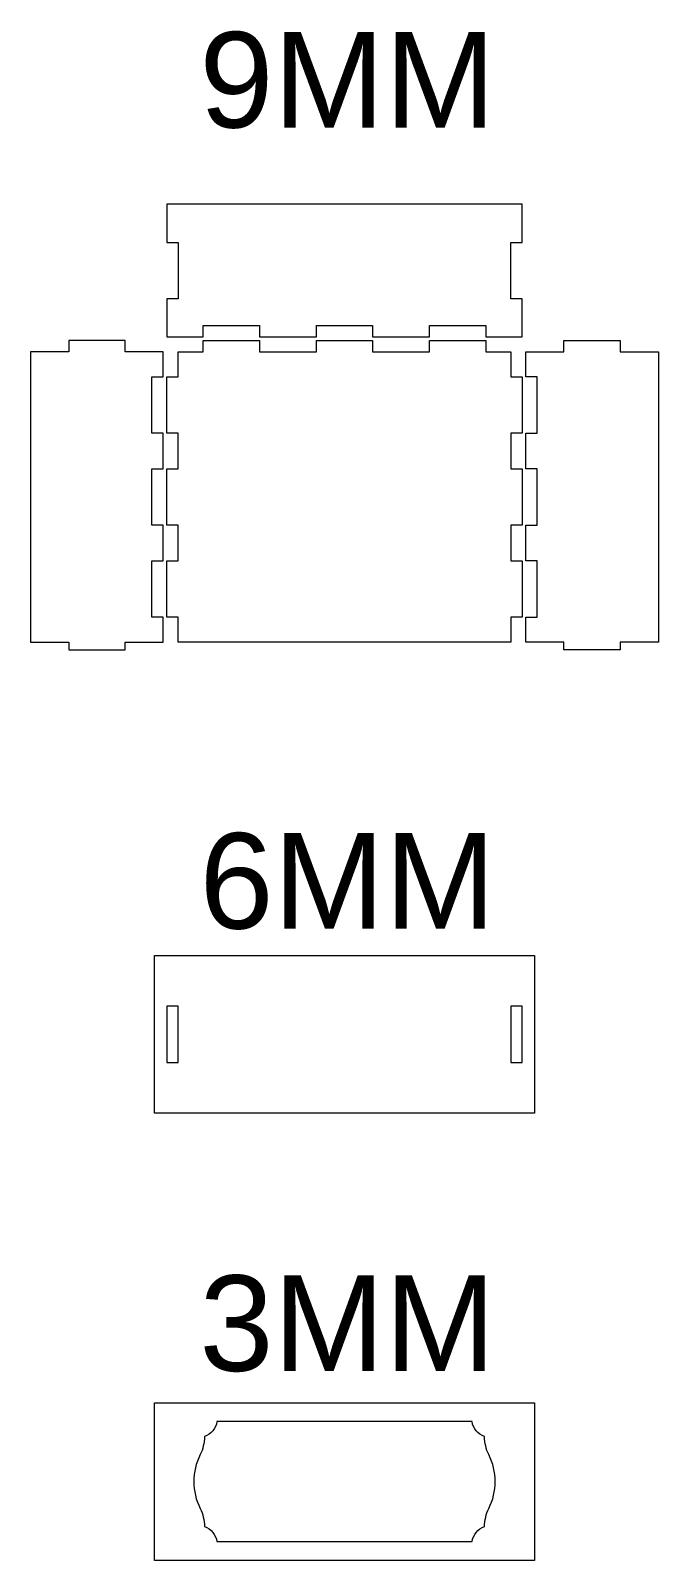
# Model space of a CAD drawing. Header units: millimetres. Extents: x -1725 to 1349, y -518 to 771.
# Drawn here: x -1725 to -1223, y -518 to 705 of the extents above; entities that cross this region are included whole.
import ezdxf

# ---------------------------------------------------------------- set-up
doc = ezdxf.new("R2010")
doc.units = ezdxf.units.MM
doc.header["$MEASUREMENT"] = 0
doc.layers.add('Layer 1', color=7, linetype='Continuous')
doc.styles.add('0', font='arial.ttf', dxfattribs={"height": 1})

msp = doc.modelspace()

# ---------------------------------------------------------------- linework, layer by layer
at = {"layer": 'Layer 1', "color": 250, "lineweight": 20}
for points, knots in [([(-1332.3899, 490.6306), (-1332.3899, 490.6306), (-1332.3899, 460.1306), (-1332.3899, 460.1306), (-1332.3899, 460.1306), (-1332.3899, 460.1306), (-1361.3899, 460.1306), (-1361.3899, 460.1306), (-1361.3899, 460.1306), (-1361.3899, 460.1306), (-1361.3899, 469.1306), (-1361.3899, 469.1306), (-1361.3899, 469.1306), (-1361.3899, 469.1306), (-1406.3899, 469.1306), (-1406.3899, 469.1306), (-1406.3899, 469.1306), (-1406.3899, 469.1306), (-1406.3899, 460.1306), (-1406.3899, 460.1306), (-1406.3899, 460.1306), (-1406.3899, 460.1306), (-1451.8899, 460.1306), (-1451.8899, 460.1306), (-1451.8899, 460.1306), (-1451.8899, 460.1306), (-1451.8899, 469.1306), (-1451.8899, 469.1306), (-1451.8899, 469.1306), (-1451.8899, 469.1306), (-1496.8899, 469.1306), (-1496.8899, 469.1306), (-1496.8899, 469.1306), (-1496.8899, 469.1306), (-1496.8899, 460.1306), (-1496.8899, 460.1306), (-1496.8899, 460.1306), (-1496.8899, 460.1306), (-1542.3899, 460.1306), (-1542.3899, 460.1306), (-1542.3899, 460.1306), (-1542.3899, 460.1306), (-1542.3899, 469.1306), (-1542.3899, 469.1306), (-1542.3899, 469.1306), (-1542.3899, 469.1306), (-1587.3899, 469.1306), (-1587.3899, 469.1306), (-1587.3899, 469.1306), (-1587.3899, 469.1306), (-1587.3899, 460.1306), (-1587.3899, 460.1306), (-1587.3899, 460.1306), (-1587.3899, 460.1306), (-1616.3899, 460.1306), (-1616.3899, 460.1306), (-1616.3899, 460.1306), (-1616.3899, 460.1306), (-1616.3899, 490.6306), (-1616.3899, 490.6306), (-1616.3899, 490.6306), (-1616.3899, 490.6306), (-1607.3899, 490.6306), (-1607.3899, 490.6306), (-1607.3899, 490.6306), (-1607.3899, 490.6306), (-1607.3899, 535.6306), (-1607.3899, 535.6306), (-1607.3899, 535.6306), (-1607.3899, 535.6306), (-1616.3899, 535.6306), (-1616.3899, 535.6306), (-1616.3899, 535.6306), (-1616.3899, 535.6306), (-1616.3899, 566.1306), (-1616.3899, 566.1306), (-1616.3899, 566.1306), (-1616.3899, 566.1306), (-1332.3899, 566.1306), (-1332.3899, 566.1306), (-1332.3899, 566.1306), (-1332.3899, 566.1306), (-1332.3899, 535.6306), (-1332.3899, 535.6306), (-1332.3899, 535.6306), (-1332.3899, 535.6306), (-1341.3899, 535.6306), (-1341.3899, 535.6306), (-1341.3899, 535.6306), (-1341.3899, 535.6306), (-1341.3899, 490.6306), (-1341.3899, 490.6306), (-1341.3899, 490.6306), (-1341.3899, 490.6306), (-1332.3899, 490.6306), (-1332.3899, 490.6306)], [0, 0, 0, 0, 0.04, 0.04, 0.04, 0.04, 0.08, 0.08, 0.08, 0.08, 0.12, 0.12, 0.12, 0.12, 0.16, 0.16, 0.16, 0.16, 0.2, 0.2, 0.2, 0.2, 0.24, 0.24, 0.24, 0.24, 0.28, 0.28, 0.28, 0.28, 0.32, 0.32, 0.32, 0.32, 0.36, 0.36, 0.36, 0.36, 0.4, 0.4, 0.4, 0.4, 0.44, 0.44, 0.44, 0.44, 0.48, 0.48, 0.48, 0.48, 0.52, 0.52, 0.52, 0.52, 0.56, 0.56, 0.56, 0.56, 0.6, 0.6, 0.6, 0.6, 0.64, 0.64, 0.64, 0.64, 0.68, 0.68, 0.68, 0.68, 0.72, 0.72, 0.72, 0.72, 0.76, 0.76, 0.76, 0.76, 0.8, 0.8, 0.8, 0.8, 0.84, 0.84, 0.84, 0.84, 0.88, 0.88, 0.88, 0.88, 0.92, 0.92, 0.92, 0.92, 1, 1, 1, 1]), ([(-1725.3899, 216.1306), (-1725.3899, 216.1306), (-1725.3899, 448.1306), (-1725.3899, 448.1306), (-1725.3899, 448.1306), (-1725.3899, 448.1306), (-1694.8899, 448.1306), (-1694.8899, 448.1306), (-1694.8899, 448.1306), (-1694.8899, 448.1306), (-1694.8899, 457.1306), (-1694.8899, 457.1306), (-1694.8899, 457.1306), (-1694.8899, 457.1306), (-1649.8899, 457.1306), (-1649.8899, 457.1306), (-1649.8899, 457.1306), (-1649.8899, 457.1306), (-1649.8899, 448.1306), (-1649.8899, 448.1306), (-1649.8899, 448.1306), (-1649.8899, 448.1306), (-1619.3899, 448.1306), (-1619.3899, 448.1306), (-1619.3899, 448.1306), (-1619.3899, 448.1306), (-1619.3899, 428.1306), (-1619.3899, 428.1306), (-1619.3899, 428.1306), (-1619.3899, 428.1306), (-1628.3899, 428.1306), (-1628.3899, 428.1306), (-1628.3899, 428.1306), (-1628.3899, 428.1306), (-1628.3899, 383.1306), (-1628.3899, 383.1306), (-1628.3899, 383.1306), (-1628.3899, 383.1306), (-1619.3899, 383.1306), (-1619.3899, 383.1306), (-1619.3899, 383.1306), (-1619.3899, 383.1306), (-1619.3899, 354.6306), (-1619.3899, 354.6306), (-1619.3899, 354.6306), (-1619.3899, 354.6306), (-1628.3899, 354.6306), (-1628.3899, 354.6306), (-1628.3899, 354.6306), (-1628.3899, 354.6306), (-1628.3899, 309.6306), (-1628.3899, 309.6306), (-1628.3899, 309.6306), (-1628.3899, 309.6306), (-1619.3899, 309.6306), (-1619.3899, 309.6306), (-1619.3899, 309.6306), (-1619.3899, 309.6306), (-1619.3899, 281.1306), (-1619.3899, 281.1306), (-1619.3899, 281.1306), (-1619.3899, 281.1306), (-1628.3899, 281.1306), (-1628.3899, 281.1306), (-1628.3899, 281.1306), (-1628.3899, 281.1306), (-1628.3899, 236.1306), (-1628.3899, 236.1306), (-1628.3899, 236.1306), (-1628.3899, 236.1306), (-1619.3899, 236.1306), (-1619.3899, 236.1306), (-1619.3899, 236.1306), (-1619.3899, 236.1306), (-1619.3899, 216.1306), (-1619.3899, 216.1306), (-1619.3899, 216.1306), (-1619.3899, 216.1306), (-1649.8899, 216.1306), (-1649.8899, 216.1306), (-1649.8899, 216.1306), (-1649.8899, 216.1306), (-1649.8899, 210.1306), (-1649.8899, 210.1306), (-1649.8899, 210.1306), (-1649.8899, 210.1306), (-1694.8899, 210.1306), (-1694.8899, 210.1306), (-1694.8899, 210.1306), (-1694.8899, 210.1306), (-1694.8899, 216.1306), (-1694.8899, 216.1306), (-1694.8899, 216.1306), (-1694.8899, 216.1306), (-1725.3899, 216.1306), (-1725.3899, 216.1306)], [0, 0, 0, 0, 0.04, 0.04, 0.04, 0.04, 0.08, 0.08, 0.08, 0.08, 0.12, 0.12, 0.12, 0.12, 0.16, 0.16, 0.16, 0.16, 0.2, 0.2, 0.2, 0.2, 0.24, 0.24, 0.24, 0.24, 0.28, 0.28, 0.28, 0.28, 0.32, 0.32, 0.32, 0.32, 0.36, 0.36, 0.36, 0.36, 0.4, 0.4, 0.4, 0.4, 0.44, 0.44, 0.44, 0.44, 0.48, 0.48, 0.48, 0.48, 0.52, 0.52, 0.52, 0.52, 0.56, 0.56, 0.56, 0.56, 0.6, 0.6, 0.6, 0.6, 0.64, 0.64, 0.64, 0.64, 0.68, 0.68, 0.68, 0.68, 0.72, 0.72, 0.72, 0.72, 0.76, 0.76, 0.76, 0.76, 0.8, 0.8, 0.8, 0.8, 0.84, 0.84, 0.84, 0.84, 0.88, 0.88, 0.88, 0.88, 0.92, 0.92, 0.92, 0.92, 1, 1, 1, 1]), ([(-1332.3899, 236.1306), (-1332.3899, 236.1306), (-1332.3899, 281.1306), (-1332.3899, 281.1306), (-1332.3899, 281.1306), (-1332.3899, 281.1306), (-1341.3899, 281.1306), (-1341.3899, 281.1306), (-1341.3899, 281.1306), (-1341.3899, 281.1306), (-1341.3899, 309.6306), (-1341.3899, 309.6306), (-1341.3899, 309.6306), (-1341.3899, 309.6306), (-1332.3899, 309.6306), (-1332.3899, 309.6306), (-1332.3899, 309.6306), (-1332.3899, 309.6306), (-1332.3899, 354.6306), (-1332.3899, 354.6306), (-1332.3899, 354.6306), (-1332.3899, 354.6306), (-1341.3899, 354.6306), (-1341.3899, 354.6306), (-1341.3899, 354.6306), (-1341.3899, 354.6306), (-1341.3899, 383.1306), (-1341.3899, 383.1306), (-1341.3899, 383.1306), (-1341.3899, 383.1306), (-1332.3899, 383.1306), (-1332.3899, 383.1306), (-1332.3899, 383.1306), (-1332.3899, 383.1306), (-1332.3899, 428.1306), (-1332.3899, 428.1306), (-1332.3899, 428.1306), (-1332.3899, 428.1306), (-1341.3899, 428.1306), (-1341.3899, 428.1306), (-1341.3899, 428.1306), (-1341.3899, 428.1306), (-1341.3899, 448.1306), (-1341.3899, 448.1306), (-1341.3899, 448.1306), (-1341.3899, 448.1306), (-1361.3899, 448.1306), (-1361.3899, 448.1306), (-1361.3899, 448.1306), (-1361.3899, 448.1306), (-1361.3899, 457.1306), (-1361.3899, 457.1306), (-1361.3899, 457.1306), (-1361.3899, 457.1306), (-1406.3899, 457.1306), (-1406.3899, 457.1306), (-1406.3899, 457.1306), (-1406.3899, 457.1306), (-1406.3899, 448.1306), (-1406.3899, 448.1306), (-1406.3899, 448.1306), (-1406.3899, 448.1306), (-1451.8899, 448.1306), (-1451.8899, 448.1306), (-1451.8899, 448.1306), (-1451.8899, 448.1306), (-1451.8899, 457.1306), (-1451.8899, 457.1306), (-1451.8899, 457.1306), (-1451.8899, 457.1306), (-1496.8899, 457.1306), (-1496.8899, 457.1306), (-1496.8899, 457.1306), (-1496.8899, 457.1306), (-1496.8899, 448.1306), (-1496.8899, 448.1306), (-1496.8899, 448.1306), (-1496.8899, 448.1306), (-1542.3899, 448.1306), (-1542.3899, 448.1306), (-1542.3899, 448.1306), (-1542.3899, 448.1306), (-1542.3899, 457.1306), (-1542.3899, 457.1306), (-1542.3899, 457.1306), (-1542.3899, 457.1306), (-1587.3899, 457.1306), (-1587.3899, 457.1306), (-1587.3899, 457.1306), (-1587.3899, 457.1306), (-1587.3899, 448.1306), (-1587.3899, 448.1306), (-1587.3899, 448.1306), (-1587.3899, 448.1306), (-1607.3899, 448.1306), (-1607.3899, 448.1306), (-1607.3899, 448.1306), (-1607.3899, 448.1306), (-1607.3899, 428.1306), (-1607.3899, 428.1306), (-1607.3899, 428.1306), (-1607.3899, 428.1306), (-1616.3899, 428.1306), (-1616.3899, 428.1306), (-1616.3899, 428.1306), (-1616.3899, 428.1306), (-1616.3899, 383.1306), (-1616.3899, 383.1306), (-1616.3899, 383.1306), (-1616.3899, 383.1306), (-1607.3899, 383.1306), (-1607.3899, 383.1306), (-1607.3899, 383.1306), (-1607.3899, 383.1306), (-1607.3899, 354.6306), (-1607.3899, 354.6306), (-1607.3899, 354.6306), (-1607.3899, 354.6306), (-1616.3899, 354.6306), (-1616.3899, 354.6306), (-1616.3899, 354.6306), (-1616.3899, 354.6306), (-1616.3899, 309.6306), (-1616.3899, 309.6306), (-1616.3899, 309.6306), (-1616.3899, 309.6306), (-1607.3899, 309.6306), (-1607.3899, 309.6306), (-1607.3899, 309.6306), (-1607.3899, 309.6306), (-1607.3899, 281.1306), (-1607.3899, 281.1306), (-1607.3899, 281.1306), (-1607.3899, 281.1306), (-1616.3899, 281.1306), (-1616.3899, 281.1306), (-1616.3899, 281.1306), (-1616.3899, 281.1306), (-1616.3899, 236.1306), (-1616.3899, 236.1306), (-1616.3899, 236.1306), (-1616.3899, 236.1306), (-1607.3899, 236.1306), (-1607.3899, 236.1306), (-1607.3899, 236.1306), (-1607.3899, 236.1306), (-1607.3899, 216.1306), (-1607.3899, 216.1306), (-1607.3899, 216.1306), (-1607.3899, 216.1306), (-1341.3899, 216.1306), (-1341.3899, 216.1306), (-1341.3899, 216.1306), (-1341.3899, 216.1306), (-1341.3899, 236.1306), (-1341.3899, 236.1306), (-1341.3899, 236.1306), (-1341.3899, 236.1306), (-1332.3899, 236.1306), (-1332.3899, 236.1306)], [0, 0, 0, 0, 0.024390244, 0.024390244, 0.024390244, 0.024390244, 0.048780488, 0.048780488, 0.048780488, 0.048780488, 0.073170732, 0.073170732, 0.073170732, 0.073170732, 0.097560976, 0.097560976, 0.097560976, 0.097560976, 0.12195122, 0.12195122, 0.12195122, 0.12195122, 0.146341463, 0.146341463, 0.146341463, 0.146341463, 0.170731707, 0.170731707, 0.170731707, 0.170731707, 0.195121951, 0.195121951, 0.195121951, 0.195121951, 0.219512195, 0.219512195, 0.219512195, 0.219512195, 0.243902439, 0.243902439, 0.243902439, 0.243902439, 0.268292683, 0.268292683, 0.268292683, 0.268292683, 0.292682927, 0.292682927, 0.292682927, 0.292682927, 0.317073171, 0.317073171, 0.317073171, 0.317073171, 0.341463415, 0.341463415, 0.341463415, 0.341463415, 0.365853659, 0.365853659, 0.365853659, 0.365853659, 0.390243902, 0.390243902, 0.390243902, 0.390243902, 0.414634146, 0.414634146, 0.414634146, 0.414634146, 0.43902439, 0.43902439, 0.43902439, 0.43902439, 0.463414634, 0.463414634, 0.463414634, 0.463414634, 0.487804878, 0.487804878, 0.487804878, 0.487804878, 0.512195122, 0.512195122, 0.512195122, 0.512195122, 0.536585366, 0.536585366, 0.536585366, 0.536585366, 0.56097561, 0.56097561, 0.56097561, 0.56097561, 0.585365854, 0.585365854, 0.585365854, 0.585365854, 0.609756098, 0.609756098, 0.609756098, 0.609756098, 0.634146341, 0.634146341, 0.634146341, 0.634146341, 0.658536585, 0.658536585, 0.658536585, 0.658536585, 0.682926829, 0.682926829, 0.682926829, 0.682926829, 0.707317073, 0.707317073, 0.707317073, 0.707317073, 0.731707317, 0.731707317, 0.731707317, 0.731707317, 0.756097561, 0.756097561, 0.756097561, 0.756097561, 0.780487805, 0.780487805, 0.780487805, 0.780487805, 0.804878049, 0.804878049, 0.804878049, 0.804878049, 0.829268293, 0.829268293, 0.829268293, 0.829268293, 0.853658537, 0.853658537, 0.853658537, 0.853658537, 0.87804878, 0.87804878, 0.87804878, 0.87804878, 0.902439024, 0.902439024, 0.902439024, 0.902439024, 0.926829268, 0.926829268, 0.926829268, 0.926829268, 0.951219512, 0.951219512, 0.951219512, 0.951219512, 1, 1, 1, 1]), ([(-1223.3899, 216.1306), (-1223.3899, 216.1306), (-1223.3899, 448.1306), (-1223.3899, 448.1306), (-1223.3899, 448.1306), (-1223.3899, 448.1306), (-1253.8899, 448.1306), (-1253.8899, 448.1306), (-1253.8899, 448.1306), (-1253.8899, 448.1306), (-1253.8899, 457.1306), (-1253.8899, 457.1306), (-1253.8899, 457.1306), (-1253.8899, 457.1306), (-1298.8899, 457.1306), (-1298.8899, 457.1306), (-1298.8899, 457.1306), (-1298.8899, 457.1306), (-1298.8899, 448.1306), (-1298.8899, 448.1306), (-1298.8899, 448.1306), (-1298.8899, 448.1306), (-1329.3899, 448.1306), (-1329.3899, 448.1306), (-1329.3899, 448.1306), (-1329.3899, 448.1306), (-1329.3899, 428.1306), (-1329.3899, 428.1306), (-1329.3899, 428.1306), (-1329.3899, 428.1306), (-1320.3899, 428.1306), (-1320.3899, 428.1306), (-1320.3899, 428.1306), (-1320.3899, 428.1306), (-1320.3899, 383.1306), (-1320.3899, 383.1306), (-1320.3899, 383.1306), (-1320.3899, 383.1306), (-1329.3899, 383.1306), (-1329.3899, 383.1306), (-1329.3899, 383.1306), (-1329.3899, 383.1306), (-1329.3899, 354.6306), (-1329.3899, 354.6306), (-1329.3899, 354.6306), (-1329.3899, 354.6306), (-1320.3899, 354.6306), (-1320.3899, 354.6306), (-1320.3899, 354.6306), (-1320.3899, 354.6306), (-1320.3899, 309.6306), (-1320.3899, 309.6306), (-1320.3899, 309.6306), (-1320.3899, 309.6306), (-1329.3899, 309.6306), (-1329.3899, 309.6306), (-1329.3899, 309.6306), (-1329.3899, 309.6306), (-1329.3899, 281.1306), (-1329.3899, 281.1306), (-1329.3899, 281.1306), (-1329.3899, 281.1306), (-1320.3899, 281.1306), (-1320.3899, 281.1306), (-1320.3899, 281.1306), (-1320.3899, 281.1306), (-1320.3899, 236.1306), (-1320.3899, 236.1306), (-1320.3899, 236.1306), (-1320.3899, 236.1306), (-1329.3899, 236.1306), (-1329.3899, 236.1306), (-1329.3899, 236.1306), (-1329.3899, 236.1306), (-1329.3899, 216.1306), (-1329.3899, 216.1306), (-1329.3899, 216.1306), (-1329.3899, 216.1306), (-1298.8899, 216.1306), (-1298.8899, 216.1306), (-1298.8899, 216.1306), (-1298.8899, 216.1306), (-1298.8899, 210.1306), (-1298.8899, 210.1306), (-1298.8899, 210.1306), (-1298.8899, 210.1306), (-1253.8899, 210.1306), (-1253.8899, 210.1306), (-1253.8899, 210.1306), (-1253.8899, 210.1306), (-1253.8899, 216.1306), (-1253.8899, 216.1306), (-1253.8899, 216.1306), (-1253.8899, 216.1306), (-1223.3899, 216.1306), (-1223.3899, 216.1306)], [0, 0, 0, 0, 0.04, 0.04, 0.04, 0.04, 0.08, 0.08, 0.08, 0.08, 0.12, 0.12, 0.12, 0.12, 0.16, 0.16, 0.16, 0.16, 0.2, 0.2, 0.2, 0.2, 0.24, 0.24, 0.24, 0.24, 0.28, 0.28, 0.28, 0.28, 0.32, 0.32, 0.32, 0.32, 0.36, 0.36, 0.36, 0.36, 0.4, 0.4, 0.4, 0.4, 0.44, 0.44, 0.44, 0.44, 0.48, 0.48, 0.48, 0.48, 0.52, 0.52, 0.52, 0.52, 0.56, 0.56, 0.56, 0.56, 0.6, 0.6, 0.6, 0.6, 0.64, 0.64, 0.64, 0.64, 0.68, 0.68, 0.68, 0.68, 0.72, 0.72, 0.72, 0.72, 0.76, 0.76, 0.76, 0.76, 0.8, 0.8, 0.8, 0.8, 0.84, 0.84, 0.84, 0.84, 0.88, 0.88, 0.88, 0.88, 0.92, 0.92, 0.92, 0.92, 1, 1, 1, 1]), ([(-1626.3899, -34.0961), (-1626.3899, -34.0961), (-1626.3899, -160.0961), (-1626.3899, -160.0961), (-1626.3899, -160.0961), (-1626.3899, -160.0961), (-1322.3899, -160.0961), (-1322.3899, -160.0961), (-1322.3899, -160.0961), (-1322.3899, -160.0961), (-1322.3899, -34.0961), (-1322.3899, -34.0961), (-1322.3899, -34.0961), (-1322.3899, -34.0961), (-1626.3899, -34.0961), (-1626.3899, -34.0961)], [0, 0, 0, 0, 0.2, 0.2, 0.2, 0.2, 0.4, 0.4, 0.4, 0.4, 0.6, 0.6, 0.6, 0.6, 1, 1, 1, 1]), ([(-1607.3899, -74.5961), (-1607.3899, -74.5961), (-1607.3899, -119.5961), (-1607.3899, -119.5961), (-1607.3899, -119.5961), (-1607.3899, -119.5961), (-1616.3899, -119.5961), (-1616.3899, -119.5961), (-1616.3899, -119.5961), (-1616.3899, -119.5961), (-1616.3899, -74.5961), (-1616.3899, -74.5961), (-1616.3899, -74.5961), (-1616.3899, -74.5961), (-1607.3899, -74.5961), (-1607.3899, -74.5961)], [0, 0, 0, 0, 0.2, 0.2, 0.2, 0.2, 0.4, 0.4, 0.4, 0.4, 0.6, 0.6, 0.6, 0.6, 1, 1, 1, 1]), ([(-1341.3899, -119.5961), (-1341.3899, -119.5961), (-1341.3899, -74.5961), (-1341.3899, -74.5961), (-1341.3899, -74.5961), (-1341.3899, -74.5961), (-1332.3899, -74.5961), (-1332.3899, -74.5961), (-1332.3899, -74.5961), (-1332.3899, -74.5961), (-1332.3899, -119.5961), (-1332.3899, -119.5961), (-1332.3899, -119.5961), (-1332.3899, -119.5961), (-1341.3899, -119.5961), (-1341.3899, -119.5961)], [0, 0, 0, 0, 0.2, 0.2, 0.2, 0.2, 0.4, 0.4, 0.4, 0.4, 0.6, 0.6, 0.6, 0.6, 1, 1, 1, 1]), ([(-1322.3899, -391.5325), (-1322.3899, -391.5325), (-1626.3899, -391.5325), (-1626.3899, -391.5325), (-1626.3899, -391.5325), (-1626.3899, -391.5325), (-1626.3899, -517.5325), (-1626.3899, -517.5325), (-1626.3899, -517.5325), (-1626.3899, -517.5325), (-1322.3899, -517.5325), (-1322.3899, -517.5325), (-1322.3899, -517.5325), (-1322.3899, -517.5325), (-1322.3899, -391.5325), (-1322.3899, -391.5325)], [0, 0, 0, 0, 0.2, 0.2, 0.2, 0.2, 0.4, 0.4, 0.4, 0.4, 0.6, 0.6, 0.6, 0.6, 1, 1, 1, 1]), ([(-1589.7899, -476.0642), (-1596.5903, -462.5152), (-1596.5903, -446.5498), (-1589.7899, -433.0008), (-1589.7899, -433.0008), (-1587.5713, -428.5804), (-1586.4075, -423.7059), (-1586.3899, -418.76), (-1586.3899, -418.76), (-1586.3899, -418.76), (-1586.3899, -418.5325), (-1586.3899, -418.5325), (-1586.3899, -418.5325), (-1581.0725, -416.7206), (-1577.2132, -412.0895), (-1576.3899, -406.5325), (-1576.3899, -406.5325), (-1576.3899, -406.5325), (-1372.3899, -406.5325), (-1372.3899, -406.5325), (-1372.3899, -406.5325), (-1371.5666, -412.0895), (-1367.7073, -416.7206), (-1362.3899, -418.5325), (-1362.3899, -418.5325), (-1362.3899, -418.5325), (-1362.3899, -418.76), (-1362.3899, -418.76), (-1362.3899, -418.76), (-1362.3723, -423.7059), (-1361.2085, -428.5804), (-1358.9899, -433.0008), (-1358.9899, -433.0008), (-1352.1895, -446.5498), (-1352.1895, -462.5152), (-1358.9899, -476.0642), (-1358.9899, -476.0642), (-1361.2085, -480.4846), (-1362.3723, -485.3591), (-1362.3899, -490.305), (-1362.3899, -490.305), (-1362.3899, -490.305), (-1362.3899, -490.5325), (-1362.3899, -490.5325), (-1362.3899, -490.5325), (-1367.7073, -492.3444), (-1371.5666, -496.9755), (-1372.3899, -502.5325), (-1372.3899, -502.5325), (-1372.3899, -502.5325), (-1576.3899, -502.5325), (-1576.3899, -502.5325), (-1576.3899, -502.5325), (-1577.2132, -496.9755), (-1581.0725, -492.3444), (-1586.3899, -490.5325), (-1586.3899, -490.5325), (-1586.3899, -490.5325), (-1586.3899, -490.305), (-1586.3899, -490.305), (-1586.3899, -490.305), (-1586.4075, -485.3591), (-1587.5713, -480.4846), (-1589.7899, -476.0642)], [0, 0, 0, 0, 0.058823529, 0.058823529, 0.058823529, 0.058823529, 0.117647059, 0.117647059, 0.117647059, 0.117647059, 0.176470588, 0.176470588, 0.176470588, 0.176470588, 0.235294118, 0.235294118, 0.235294118, 0.235294118, 0.294117647, 0.294117647, 0.294117647, 0.294117647, 0.352941176, 0.352941176, 0.352941176, 0.352941176, 0.411764706, 0.411764706, 0.411764706, 0.411764706, 0.470588235, 0.470588235, 0.470588235, 0.470588235, 0.529411765, 0.529411765, 0.529411765, 0.529411765, 0.588235294, 0.588235294, 0.588235294, 0.588235294, 0.647058824, 0.647058824, 0.647058824, 0.647058824, 0.705882353, 0.705882353, 0.705882353, 0.705882353, 0.764705882, 0.764705882, 0.764705882, 0.764705882, 0.823529412, 0.823529412, 0.823529412, 0.823529412, 0.882352941, 0.882352941, 0.882352941, 0.882352941, 1, 1, 1, 1])]:
    msp.add_open_spline(points, degree=3, knots=knots, dxfattribs=at)

# ---------------------------------------------------------------- texts
at = {"layer": 'Layer 1', "color": 250, "style": '0'}
for s, p in [('9MM', (-1590.4239, 627.3924)), ('6MM', (-1590.4239, -12.6877)), ('3MM', (-1590.4239, -366.1128))]:
    msp.add_text(s, height=76.32533, dxfattribs=at).set_placement(p)

doc.saveas('drawing.dxf')
